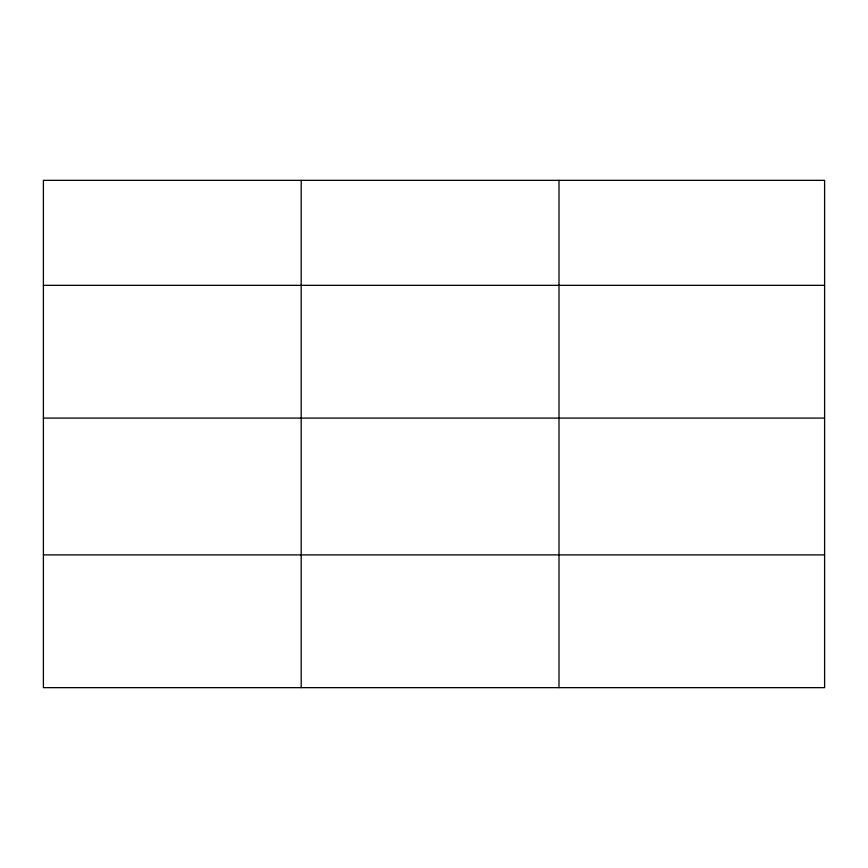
<?xml version="1.0" encoding="UTF-8"?>
<svg xmlns="http://www.w3.org/2000/svg" width="868" height="868" viewBox="0 0 868 868"><rect width="100%" height="100%" fill="white"/><g stroke="black" fill="none" stroke-linecap="round" stroke-linejoin="round"><path stroke-width="1.3" d="M824.6 418.094L824.6 180.349L43.4 180.349L43.4 687.651L824.6 687.651L824.6 418.094L43.4 418.094M43.4 285.333L824.6 285.333M43.4 554.891L824.6 554.891M558.992 180.349L558.992 687.651M301.196 180.349L301.196 687.651"/></g></svg>
